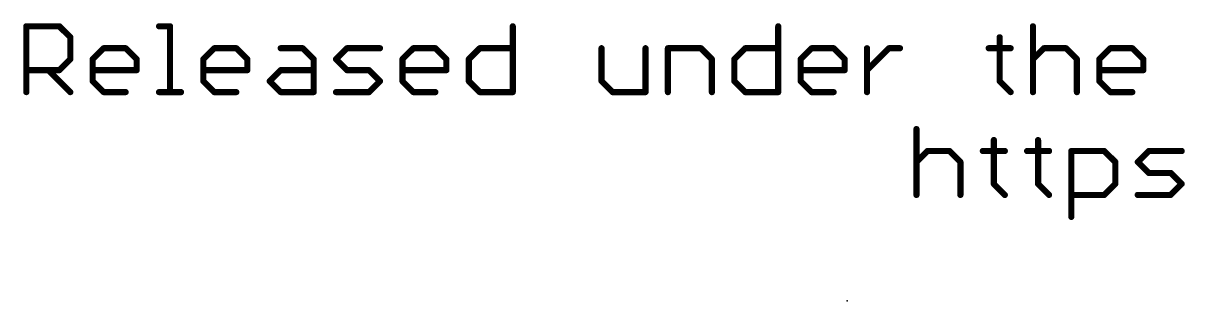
# Model space of a CAD drawing. Extents: x -9 to 98, y -21 to 39.
# Drawn here: x -8.89 to 19.76, y -20.32 to -13.46 of the extents above; entities that cross this region are included whole.
import ezdxf

# ---------------------------------------------------------------- set-up
doc = ezdxf.new("R2010")
doc.units = 0
doc.layers.add('23', color=53, linetype='CONTINUOUS')
doc.layers.add('51', color=53, linetype='CONTINUOUS')

msp = doc.modelspace()

# ---------------------------------------------------------------- linework, layer by layer
at = {"layer": '23'}
msp.add_point((11.43, -20.32), dxfattribs=at)
at = {"layer": '51', "const_width": 0.1524}
for points in [[(-8.8138, -15.1638), (-8.8138, -13.5368)], [(-8.8138, -13.5368), (-8.0003, -13.5368)], [(-8.0003, -13.5368), (-7.7291, -13.808)], [(-5.5395, -13.5368), (-5.2683, -13.5368)], [(-5.2683, -13.5368), (-5.2683, -15.1638)], [(3.1852, -13.5368), (3.1852, -15.1638)], [(9.7339, -13.5368), (9.7339, -15.1638)], [(16.0164, -13.5368), (16.0164, -15.1638)], [(-7.7291, -13.808), (-7.7291, -14.3503)], [(15.1961, -13.808), (15.1961, -14.8926)], [(-7.1766, -14.3503), (-6.9055, -14.0791)], [(-6.9055, -14.0791), (-6.3632, -14.0791)], [(-6.3632, -14.0791), (-6.092, -14.3503)], [(-4.4481, -14.3503), (-4.1769, -14.0791)], [(-4.1769, -14.0791), (-3.6346, -14.0791)], [(-3.6346, -14.0791), (-3.3634, -14.3503)], [(-2.5397, -14.0791), (-1.9974, -14.0791)], [(-1.9974, -14.0791), (-1.7262, -14.3503)], [(-1.1737, -14.3503), (-0.9026, -14.0791)], [(-0.9026, -14.0791), (-0.0891, -14.0791)], [(0.4634, -14.3503), (0.7346, -14.0791)], [(0.7346, -14.0791), (1.2769, -14.0791)], [(1.2769, -14.0791), (1.5481, -14.3503)], [(2.1006, -14.3503), (2.3717, -14.0791)], [(2.3717, -14.0791), (3.1852, -14.0791)], [(5.3749, -14.0791), (5.3749, -14.8926)], [(6.4595, -15.1638), (6.4595, -14.0791)], [(7.012, -15.1638), (7.012, -14.0791)], [(7.012, -14.0791), (7.8255, -14.0791)], [(7.8255, -14.0791), (8.0967, -14.3503)], [(8.6492, -14.3503), (8.9204, -14.0791)], [(8.9204, -14.0791), (9.7339, -14.0791)], [(10.2864, -14.3503), (10.5575, -14.0791)], [(10.5575, -14.0791), (11.0998, -14.0791)], [(11.0998, -14.0791), (11.371, -14.3503)], [(11.9235, -15.1638), (11.9235, -14.0791)], [(11.9235, -14.6215), (12.4658, -14.0791)], [(12.4658, -14.0791), (12.737, -14.0791)], [(14.925, -14.0791), (15.4673, -14.0791)], [(16.0164, -14.3503), (16.2876, -14.0791)], [(16.2876, -14.0791), (16.8299, -14.0791)], [(16.8299, -14.0791), (17.1011, -14.3503)], [(17.6536, -14.3503), (17.9247, -14.0791)], [(17.9247, -14.0791), (18.4671, -14.0791)], [(18.4671, -14.0791), (18.7382, -14.3503)], [(-7.7291, -14.3503), (-8.0003, -14.6215)], [(-7.1766, -14.8926), (-7.1766, -14.3503)], [(-6.092, -14.3503), (-6.092, -14.6215)], [(-4.4481, -14.8926), (-4.4481, -14.3503)], [(-3.3634, -14.3503), (-3.3634, -14.6215)], [(-1.7262, -14.3503), (-1.7262, -15.1638)], [(-0.9026, -14.6215), (-1.1737, -14.3503)], [(0.4634, -14.8926), (0.4634, -14.3503)], [(1.5481, -14.3503), (1.5481, -14.6215)], [(2.1006, -14.8926), (2.1006, -14.3503)], [(8.0967, -14.3503), (8.0967, -15.1638)], [(8.6492, -14.8926), (8.6492, -14.3503)], [(10.2864, -14.8926), (10.2864, -14.3503)], [(11.371, -14.3503), (11.371, -14.6215)], [(17.1011, -14.3503), (17.1011, -15.1638)], [(17.6536, -14.8926), (17.6536, -14.3503)], [(18.7382, -14.3503), (18.7382, -14.6215)], [(-8.0003, -14.6215), (-8.8138, -14.6215)], [(-8.2715, -14.6215), (-7.7291, -15.1638)], [(-6.092, -14.6215), (-7.1766, -14.6215)], [(-3.3634, -14.6215), (-4.4481, -14.6215)], [(-2.8109, -14.8926), (-2.5397, -14.6215)], [(-2.5397, -14.6215), (-1.7262, -14.6215)], [(-0.3602, -14.6215), (-0.9026, -14.6215)], [(-0.0891, -14.8926), (-0.3602, -14.6215)], [(1.5481, -14.6215), (0.4634, -14.6215)], [(11.371, -14.6215), (10.2864, -14.6215)], [(18.7382, -14.6215), (17.6536, -14.6215)], [(-6.9055, -15.1638), (-7.1766, -14.8926)], [(-4.1769, -15.1638), (-4.4481, -14.8926)], [(-2.5397, -15.1638), (-2.8109, -14.8926)], [(-0.3602, -15.1638), (-0.0891, -14.8926)], [(0.7346, -15.1638), (0.4634, -14.8926)], [(2.3717, -15.1638), (2.1006, -14.8926)], [(5.3749, -14.8926), (5.6461, -15.1638)], [(8.9204, -15.1638), (8.6492, -14.8926)], [(10.5575, -15.1638), (10.2864, -14.8926)], [(15.1961, -14.8926), (15.4673, -15.1638)], [(17.9247, -15.1638), (17.6536, -14.8926)], [(-6.3632, -15.1638), (-6.9055, -15.1638)], [(-5.5395, -15.1638), (-4.9972, -15.1638)], [(-3.6346, -15.1638), (-4.1769, -15.1638)], [(-1.7262, -15.1638), (-2.5397, -15.1638)], [(-1.1737, -15.1638), (-0.3602, -15.1638)], [(1.2769, -15.1638), (0.7346, -15.1638)], [(3.1852, -15.1638), (2.3717, -15.1638)], [(5.6461, -15.1638), (6.4595, -15.1638)], [(9.7339, -15.1638), (8.9204, -15.1638)], [(11.0998, -15.1638), (10.5575, -15.1638)], [(18.4671, -15.1638), (17.9247, -15.1638)], [(13.1434, -16.0768), (13.1434, -17.7038)], [(15.0517, -16.348), (15.0517, -17.4326)], [(16.1431, -16.348), (16.1431, -17.4326)], [(13.1434, -16.8903), (13.4145, -16.6191)], [(13.4145, -16.6191), (13.9569, -16.6191)], [(13.9569, -16.6191), (14.228, -16.8903)], [(14.7805, -16.6191), (15.3228, -16.6191)], [(15.872, -16.6191), (16.4143, -16.6191)], [(16.9634, -18.2461), (16.9634, -16.6191)], [(16.9634, -16.6191), (17.7769, -16.6191)], [(17.7769, -16.6191), (18.048, -16.8903)], [(18.6005, -16.8903), (18.8717, -16.6191)], [(18.8717, -16.6191), (19.6852, -16.6191)], [(14.228, -16.8903), (14.228, -17.7038)], [(18.048, -16.8903), (18.048, -17.4326)], [(18.8717, -17.1615), (18.6005, -16.8903)], [(19.414, -17.1615), (18.8717, -17.1615)], [(19.6852, -17.4326), (19.414, -17.1615)], [(15.0517, -17.4326), (15.3228, -17.7038)], [(16.1431, -17.4326), (16.4143, -17.7038)], [(18.048, -17.4326), (17.7769, -17.7038)], [(19.414, -17.7038), (19.6852, -17.4326)], [(17.7769, -17.7038), (16.9634, -17.7038)], [(18.6005, -17.7038), (19.414, -17.7038)]]:
    msp.add_lwpolyline(points, dxfattribs=at)
at = {"layer": '51', "const_width": 0.0762}
for points in [[(-8.7757, -13.5368, 1), (-8.8519, -13.5368)], [(-8.8138, -13.4987, 1), (-8.8138, -13.5749)], [(-7.9734, -13.5099, 1), (-8.0272, -13.5638)], [(-8.0003, -13.5749, 1), (-8.0003, -13.4987)], [(-5.5395, -13.4987, 1), (-5.5395, -13.5749)], [(-5.2302, -13.5368, 1), (-5.3064, -13.5368)], [(-5.2683, -13.5749, 1), (-5.2683, -13.4987)], [(3.2233, -13.5368, 1), (3.1471, -13.5368)], [(9.772, -13.5368, 1), (9.6958, -13.5368)], [(16.0545, -13.5368, 1), (15.9783, -13.5368)], [(-7.691, -13.808, 1), (-7.7672, -13.808)], [(-7.7561, -13.8349, 1), (-7.7022, -13.781)], [(15.2342, -13.808, 1), (15.158, -13.808)], [(-6.9055, -14.041, 1), (-6.9055, -14.1172)], [(-6.8785, -14.1061, 1), (-6.9324, -14.0522)], [(-6.3362, -14.0522, 1), (-6.3901, -14.1061)], [(-6.3632, -14.1172, 1), (-6.3632, -14.041)], [(-4.1769, -14.041, 1), (-4.1769, -14.1172)], [(-4.1499, -14.1061, 1), (-4.2038, -14.0522)], [(-3.6076, -14.0522, 1), (-3.6615, -14.1061)], [(-3.6346, -14.1172, 1), (-3.6346, -14.041)], [(-2.5397, -14.041, 1), (-2.5397, -14.1172)], [(-1.9705, -14.0522, 1), (-2.0243, -14.1061)], [(-1.9974, -14.1172, 1), (-1.9974, -14.041)], [(-0.9026, -14.041, 1), (-0.9026, -14.1172)], [(-0.8756, -14.1061, 1), (-0.9295, -14.0522)], [(-0.0891, -14.1172, 1), (-0.0891, -14.041)], [(0.7346, -14.041, 1), (0.7346, -14.1172)], [(0.7615, -14.1061, 1), (0.7076, -14.0522)], [(1.3039, -14.0522, 1), (1.25, -14.1061)], [(1.2769, -14.1172, 1), (1.2769, -14.041)], [(2.3717, -14.041, 1), (2.3717, -14.1172)], [(2.3987, -14.1061, 1), (2.3448, -14.0522)], [(3.1852, -14.1172, 1), (3.1852, -14.041)], [(5.413, -14.0791, 1), (5.3368, -14.0791)], [(6.4976, -14.0791, 1), (6.4214, -14.0791)], [(7.0501, -14.0791, 1), (6.9739, -14.0791)], [(7.012, -14.041, 1), (7.012, -14.1172)], [(7.8525, -14.0522, 1), (7.7986, -14.1061)], [(7.8255, -14.1172, 1), (7.8255, -14.041)], [(8.9204, -14.041, 1), (8.9204, -14.1172)], [(8.9473, -14.1061, 1), (8.8934, -14.0522)], [(9.7339, -14.1172, 1), (9.7339, -14.041)], [(10.5575, -14.041, 1), (10.5575, -14.1172)], [(10.5845, -14.1061, 1), (10.5306, -14.0522)], [(11.1268, -14.0522, 1), (11.0729, -14.1061)], [(11.0998, -14.1172, 1), (11.0998, -14.041)], [(11.9616, -14.0791, 1), (11.8854, -14.0791)], [(12.4658, -14.041, 1), (12.4658, -14.1172)], [(12.4928, -14.1061, 1), (12.4389, -14.0522)], [(12.737, -14.1172, 1), (12.737, -14.041)], [(14.925, -14.041, 1), (14.925, -14.1172)], [(15.4673, -14.1172, 1), (15.4673, -14.041)], [(16.2876, -14.041, 1), (16.2876, -14.1172)], [(16.3145, -14.1061, 1), (16.2606, -14.0522)], [(16.8568, -14.0522, 1), (16.803, -14.1061)], [(16.8299, -14.1172, 1), (16.8299, -14.041)], [(17.9247, -14.041, 1), (17.9247, -14.1172)], [(17.9517, -14.1061, 1), (17.8978, -14.0522)], [(18.494, -14.0522, 1), (18.4401, -14.1061)], [(18.4671, -14.1172, 1), (18.4671, -14.041)], [(-7.7672, -14.3503, 1), (-7.691, -14.3503)], [(-7.7022, -14.3772, 1), (-7.7561, -14.3234)], [(-7.1385, -14.3503, 1), (-7.2147, -14.3503)], [(-7.2036, -14.3234, 1), (-7.1497, -14.3772)], [(-6.0539, -14.3503, 1), (-6.1301, -14.3503)], [(-6.1189, -14.3772, 1), (-6.065, -14.3234)], [(-4.41, -14.3503, 1), (-4.4862, -14.3503)], [(-4.475, -14.3234, 1), (-4.4211, -14.3772)], [(-3.3253, -14.3503, 1), (-3.4015, -14.3503)], [(-3.3903, -14.3772, 1), (-3.3364, -14.3234)], [(-1.6881, -14.3503, 1), (-1.7643, -14.3503)], [(-1.7532, -14.3772, 1), (-1.6993, -14.3234)], [(-1.1468, -14.3234, 1), (-1.2007, -14.3772)], [(-1.2007, -14.3234, 1), (-1.1468, -14.3772)], [(0.5015, -14.3503, 1), (0.4253, -14.3503)], [(0.4365, -14.3234, 1), (0.4904, -14.3772)], [(1.5862, -14.3503, 1), (1.51, -14.3503)], [(1.5211, -14.3772, 1), (1.575, -14.3234)], [(2.1387, -14.3503, 1), (2.0625, -14.3503)], [(2.0736, -14.3234, 1), (2.1275, -14.3772)], [(8.1348, -14.3503, 1), (8.0586, -14.3503)], [(8.0698, -14.3772, 1), (8.1236, -14.3234)], [(8.6873, -14.3503, 1), (8.6111, -14.3503)], [(8.6223, -14.3234, 1), (8.6761, -14.3772)], [(10.3245, -14.3503, 1), (10.2483, -14.3503)], [(10.2594, -14.3234, 1), (10.3133, -14.3772)], [(11.4091, -14.3503, 1), (11.3329, -14.3503)], [(11.3441, -14.3772, 1), (11.398, -14.3234)], [(15.9895, -14.3234, 1), (16.0433, -14.3772)], [(17.1392, -14.3503, 1), (17.063, -14.3503)], [(17.0741, -14.3772, 1), (17.128, -14.3234)], [(17.6917, -14.3503, 1), (17.6155, -14.3503)], [(17.6266, -14.3234, 1), (17.6805, -14.3772)], [(18.7763, -14.3503, 1), (18.7001, -14.3503)], [(18.7113, -14.3772, 1), (18.7652, -14.3234)], [(-8.8138, -14.5834, 1), (-8.8138, -14.6596)], [(-8.2445, -14.5945, 1), (-8.2984, -14.6484)], [(-8.0272, -14.5945, 1), (-7.9734, -14.6484)], [(-8.0003, -14.6596, 1), (-8.0003, -14.5834)], [(-7.1766, -14.5834, 1), (-7.1766, -14.6596)], [(-6.1301, -14.6215, 1), (-6.0539, -14.6215)], [(-6.092, -14.6596, 1), (-6.092, -14.5834)], [(-4.4481, -14.5834, 1), (-4.4481, -14.6596)], [(-3.4015, -14.6215, 1), (-3.3253, -14.6215)], [(-3.3634, -14.6596, 1), (-3.3634, -14.5834)], [(-2.5397, -14.5834, 1), (-2.5397, -14.6596)], [(-2.5128, -14.6484, 1), (-2.5667, -14.5945)], [(-1.7262, -14.6596, 1), (-1.7262, -14.5834)], [(-0.9026, -14.5834, 1), (-0.9026, -14.6596)], [(-0.9295, -14.6484, 1), (-0.8756, -14.5945)], [(-0.3333, -14.5945, 1), (-0.3872, -14.6484)], [(-0.3602, -14.6596, 1), (-0.3602, -14.5834)], [(0.4634, -14.5834, 1), (0.4634, -14.6596)], [(1.51, -14.6215, 1), (1.5862, -14.6215)], [(1.5481, -14.6596, 1), (1.5481, -14.5834)], [(10.2864, -14.5834, 1), (10.2864, -14.6596)], [(11.3329, -14.6215, 1), (11.4091, -14.6215)], [(11.371, -14.6596, 1), (11.371, -14.5834)], [(11.8966, -14.5945, 1), (11.9505, -14.6484)], [(17.6536, -14.5834, 1), (17.6536, -14.6596)], [(18.7001, -14.6215, 1), (18.7763, -14.6215)], [(18.7382, -14.6596, 1), (18.7382, -14.5834)], [(-7.1497, -14.8657, 1), (-7.2036, -14.9196)], [(-7.2147, -14.8926, 1), (-7.1385, -14.8926)], [(-4.4211, -14.8657, 1), (-4.475, -14.9196)], [(-4.4862, -14.8926, 1), (-4.41, -14.8926)], [(-2.784, -14.8657, 1), (-2.8378, -14.9196)], [(-2.8378, -14.8657, 1), (-2.784, -14.9196)], [(-0.0621, -14.9196, 1), (-0.116, -14.8657)], [(-0.116, -14.9196, 1), (-0.0621, -14.8657)], [(0.4904, -14.8657, 1), (0.4365, -14.9196)], [(0.4253, -14.8926, 1), (0.5015, -14.8926)], [(2.1275, -14.8657, 1), (2.0736, -14.9196)], [(2.0625, -14.8926, 1), (2.1387, -14.8926)], [(5.4018, -14.8657, 1), (5.3479, -14.9196)], [(5.3368, -14.8926, 1), (5.413, -14.8926)], [(8.6761, -14.8657, 1), (8.6223, -14.9196)], [(8.6111, -14.8926, 1), (8.6873, -14.8926)], [(10.3133, -14.8657, 1), (10.2594, -14.9196)], [(10.2483, -14.8926, 1), (10.3245, -14.8926)], [(15.2231, -14.8657, 1), (15.1692, -14.9196)], [(15.158, -14.8926, 1), (15.2342, -14.8926)], [(17.6805, -14.8657, 1), (17.6266, -14.9196)], [(17.6155, -14.8926, 1), (17.6917, -14.8926)], [(-8.8519, -15.1638, 1), (-8.7757, -15.1638)], [(-7.7561, -15.1907, 1), (-7.7022, -15.1369)], [(-6.9055, -15.1257, 1), (-6.9055, -15.2019)], [(-6.9324, -15.1907, 1), (-6.8785, -15.1369)], [(-6.3632, -15.2019, 1), (-6.3632, -15.1257)], [(-5.5395, -15.1257, 1), (-5.5395, -15.2019)], [(-5.3064, -15.1638, 1), (-5.2302, -15.1638)], [(-4.9972, -15.2019, 1), (-4.9972, -15.1257)], [(-4.1769, -15.1257, 1), (-4.1769, -15.2019)], [(-4.2038, -15.1907, 1), (-4.1499, -15.1369)], [(-3.6346, -15.2019, 1), (-3.6346, -15.1257)], [(-2.5397, -15.1257, 1), (-2.5397, -15.2019)], [(-2.5667, -15.1907, 1), (-2.5128, -15.1369)], [(-1.7643, -15.1638, 1), (-1.6881, -15.1638)], [(-1.7262, -15.2019, 1), (-1.7262, -15.1257)], [(-1.1737, -15.1257, 1), (-1.1737, -15.2019)], [(-0.3872, -15.1369, 1), (-0.3333, -15.1907)], [(-0.3602, -15.2019, 1), (-0.3602, -15.1257)], [(0.7346, -15.1257, 1), (0.7346, -15.2019)], [(0.7076, -15.1907, 1), (0.7615, -15.1369)], [(1.2769, -15.2019, 1), (1.2769, -15.1257)], [(2.3717, -15.1257, 1), (2.3717, -15.2019)], [(2.3448, -15.1907, 1), (2.3987, -15.1369)], [(3.1471, -15.1638, 1), (3.2233, -15.1638)], [(3.1852, -15.2019, 1), (3.1852, -15.1257)], [(5.6461, -15.1257, 1), (5.6461, -15.2019)], [(5.6191, -15.1907, 1), (5.673, -15.1369)], [(6.4214, -15.1638, 1), (6.4976, -15.1638)], [(6.4595, -15.2019, 1), (6.4595, -15.1257)], [(6.9739, -15.1638, 1), (7.0501, -15.1638)], [(8.0586, -15.1638, 1), (8.1348, -15.1638)], [(8.9204, -15.1257, 1), (8.9204, -15.2019)], [(8.8934, -15.1907, 1), (8.9473, -15.1369)], [(9.6958, -15.1638, 1), (9.772, -15.1638)], [(9.7339, -15.2019, 1), (9.7339, -15.1257)], [(10.5575, -15.1257, 1), (10.5575, -15.2019)], [(10.5306, -15.1907, 1), (10.5845, -15.1369)], [(11.0998, -15.2019, 1), (11.0998, -15.1257)], [(11.8854, -15.1638, 1), (11.9616, -15.1638)], [(15.4404, -15.1907, 1), (15.4942, -15.1369)], [(15.9783, -15.1638, 1), (16.0545, -15.1638)], [(17.063, -15.1638, 1), (17.1392, -15.1638)], [(17.9247, -15.1257, 1), (17.9247, -15.2019)], [(17.8978, -15.1907, 1), (17.9517, -15.1369)], [(18.4671, -15.2019, 1), (18.4671, -15.1257)], [(13.1815, -16.0768, 1), (13.1053, -16.0768)], [(15.0898, -16.348, 1), (15.0136, -16.348)], [(16.1812, -16.348, 1), (16.105, -16.348)], [(13.4145, -16.581, 1), (13.4145, -16.6572)], [(13.4415, -16.6461, 1), (13.3876, -16.5922)], [(13.9838, -16.5922, 1), (13.9299, -16.6461)], [(13.9569, -16.6572, 1), (13.9569, -16.581)], [(14.7805, -16.581, 1), (14.7805, -16.6572)], [(15.3228, -16.6572, 1), (15.3228, -16.581)], [(15.872, -16.581, 1), (15.872, -16.6572)], [(16.4143, -16.6572, 1), (16.4143, -16.581)], [(17.0015, -16.6191, 1), (16.9253, -16.6191)], [(16.9634, -16.581, 1), (16.9634, -16.6572)], [(17.8038, -16.5922, 1), (17.7499, -16.6461)], [(17.7769, -16.6572, 1), (17.7769, -16.581)], [(18.8717, -16.581, 1), (18.8717, -16.6572)], [(18.8986, -16.6461, 1), (18.8448, -16.5922)], [(19.6852, -16.6572, 1), (19.6852, -16.581)], [(13.1164, -16.8634, 1), (13.1703, -16.9172)], [(14.2661, -16.8903, 1), (14.1899, -16.8903)], [(14.2011, -16.9172, 1), (14.255, -16.8634)], [(18.0861, -16.8903, 1), (18.0099, -16.8903)], [(18.0211, -16.9172, 1), (18.075, -16.8634)], [(18.6275, -16.8634, 1), (18.5736, -16.9172)], [(18.5736, -16.8634, 1), (18.6275, -16.9172)], [(18.8717, -17.1234, 1), (18.8717, -17.1996)], [(18.8448, -17.1884, 1), (18.8986, -17.1345)], [(19.441, -17.1345, 1), (19.3871, -17.1884)], [(19.414, -17.1996, 1), (19.414, -17.1234)], [(15.0786, -17.4057, 1), (15.0247, -17.4596)], [(15.0136, -17.4326, 1), (15.0898, -17.4326)], [(16.1701, -17.4057, 1), (16.1162, -17.4596)], [(16.105, -17.4326, 1), (16.1812, -17.4326)], [(18.0099, -17.4326, 1), (18.0861, -17.4326)], [(18.075, -17.4596, 1), (18.0211, -17.4057)], [(19.7121, -17.4596, 1), (19.6583, -17.4057)], [(19.6583, -17.4596, 1), (19.7121, -17.4057)], [(13.1053, -17.7038, 1), (13.1815, -17.7038)], [(14.1899, -17.7038, 1), (14.2661, -17.7038)], [(15.2959, -17.7307, 1), (15.3498, -17.6769)], [(16.3873, -17.7307, 1), (16.4412, -17.6769)], [(16.9634, -17.6657, 1), (16.9634, -17.7419)], [(17.7499, -17.6769, 1), (17.8038, -17.7307)], [(17.7769, -17.7419, 1), (17.7769, -17.6657)], [(18.6005, -17.6657, 1), (18.6005, -17.7419)], [(19.3871, -17.6769, 1), (19.441, -17.7307)], [(19.414, -17.7419, 1), (19.414, -17.6657)], [(16.9253, -18.2461, 1), (17.0015, -18.2461)]]:
    msp.add_lwpolyline(points, format="xyb", dxfattribs=at)

doc.saveas('drawing.dxf')
